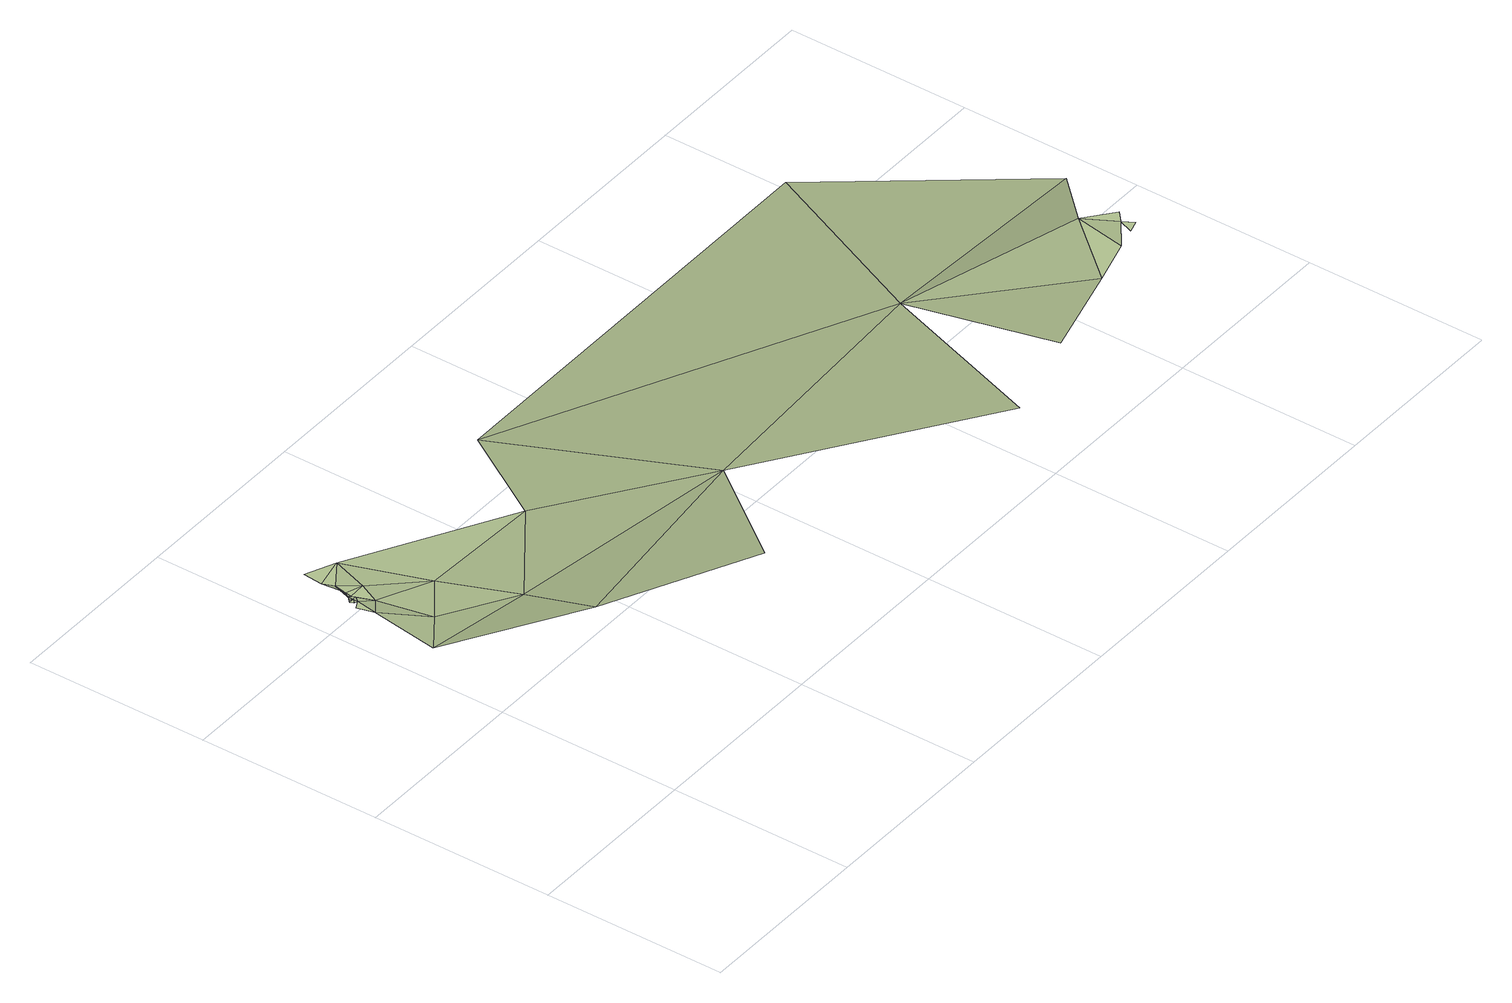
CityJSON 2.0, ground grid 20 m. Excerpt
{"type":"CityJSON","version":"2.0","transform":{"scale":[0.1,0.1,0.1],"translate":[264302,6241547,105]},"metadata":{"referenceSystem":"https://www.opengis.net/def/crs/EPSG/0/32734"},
"CityObjects":{
"terrain1":{"type":"TINRelief","geometry":[{"type":"CompositeSurface","lod":"1","boundaries":[[[0,1,2]],[[3,4,0]],[[5,6,7]],[[5,8,6]],[[5,7,3]],[[9,8,5]],[[3,0,10]],[[11,9,5]],[[3,12,5]],[[12,11,5]],[[13,14,11]],[[13,11,12]],[[10,12,3]],[[13,15,14]],[[2,10,0]],[[16,17,15]],[[15,13,16]],[[18,13,12]],[[16,19,17]],[[20,19,16]],[[10,18,12]],[[18,16,13]],[[20,16,21]],[[18,21,16]],[[21,22,20]],[[20,22,23]],[[10,24,18]],[[21,18,24]],[[1,25,2]],[[21,24,22]],[[1,26,25]],[[22,27,23]],[[27,28,23]],[[22,24,27]],[[29,10,2]],[[29,24,10]],[[27,24,29]],[[25,29,2]],[[29,30,27]],[[30,29,25]],[[31,25,26]],[[31,26,32]],[[25,31,30]],[[31,33,30]],[[33,31,34]],[[31,35,34]],[[34,36,33]],[[37,34,38]],[[37,39,34]],[[37,40,39]],[[41,34,39]],[[42,39,40]],[[41,36,34]],[[43,44,42]],[[42,45,39]]]}]}
},
"vertices":[
[9,354,50],[6,284,42],[52,317,35],[13,377,50],[4,372,50],[13,382,50],[7,382,50],[9,378,50],[9,384,50],[11,386,50],[30,369,44],[13,388,50],[17,383,50],[18,389,44],[14,390,50],[15,393,50],[20,395,44],[16,395,50],[22,391,44],[17,398,50],[17,400,50],[23,398,44],[24,411,46],[19,423,46],[41,392,44],[124,266,40],[118,178,69],[53,431,46],[21,445,46],[97,350,34],[239,349,29],[359,208,67],[244,75,102],[322,465,8],[661,225,68],[552,6,113],[796,457,21],[765,68,105],[659,37,109],[830,143,101],[818,84,103],[905,212,70],[850,108,101],[844,92,101],[857,96,101],[861,118,101]
]}
